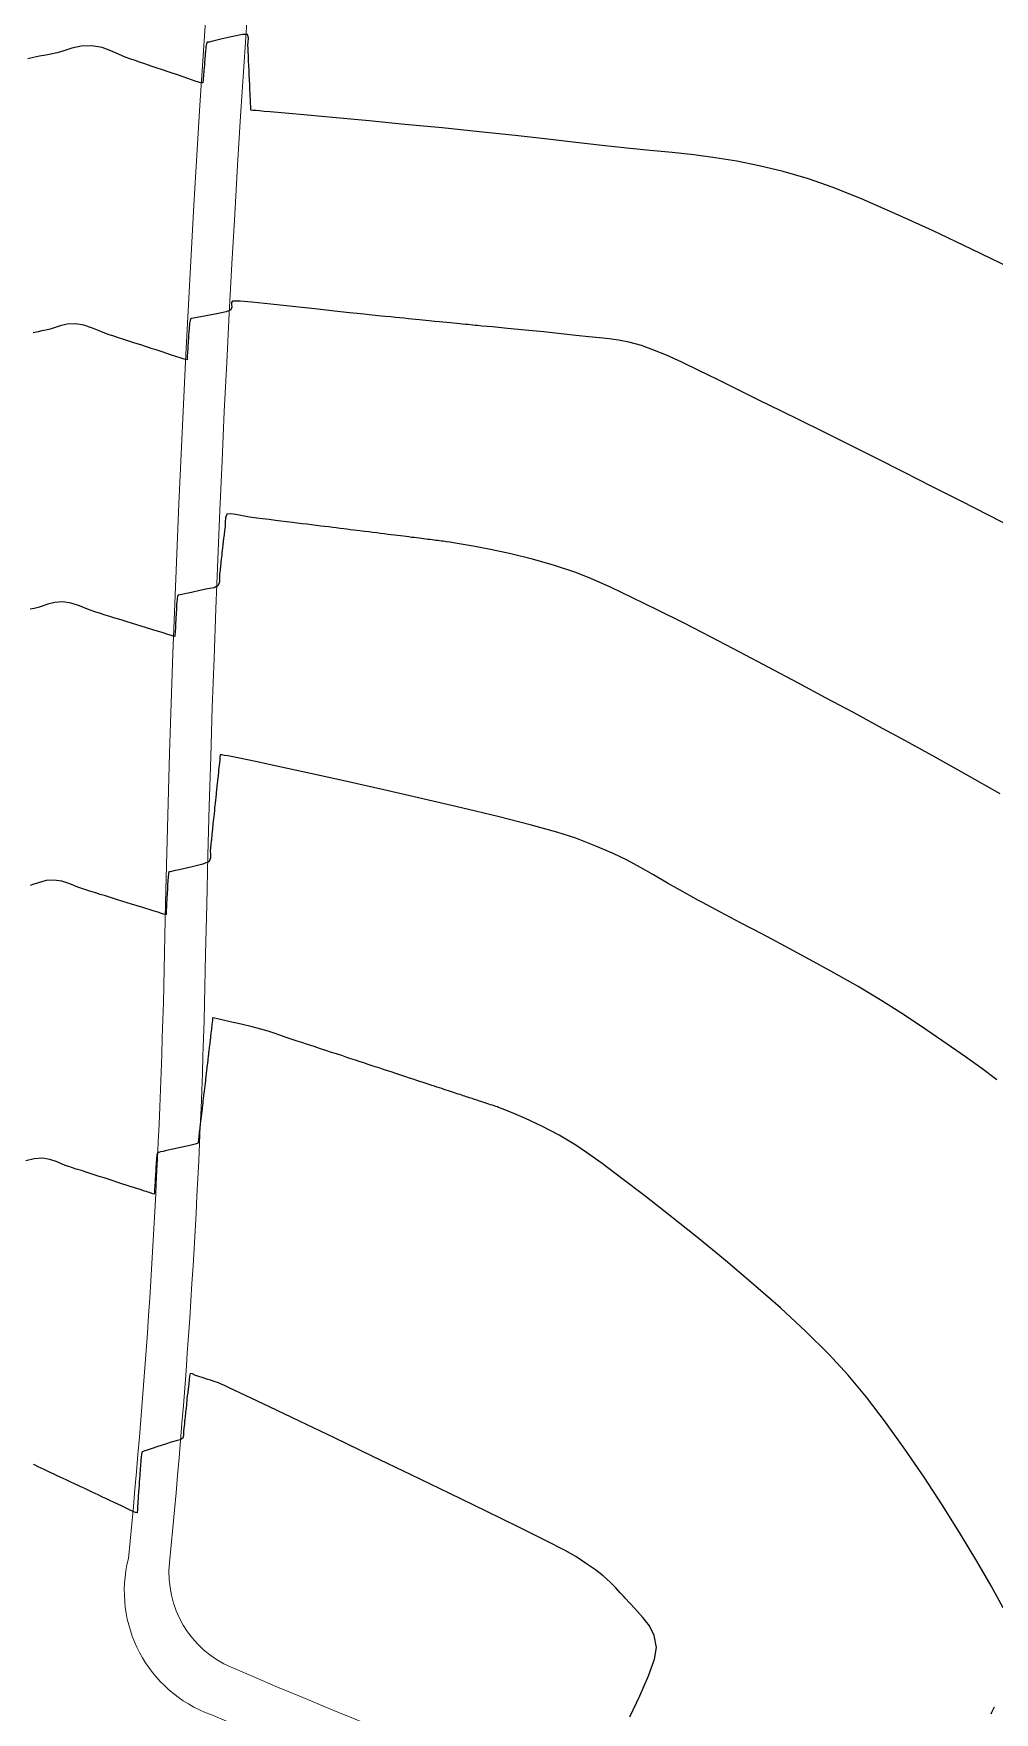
# Model space of a CAD drawing. Header units: millimetres. Extents: x 340454 to 342791, y 6993867 to 6995092.
# Drawn here: x 341967.9 to 342014.5, y 6994510.2 to 6994591.7 of the extents above; entities that cross this region are included whole.
import ezdxf

# ---------------------------------------------------------------- set-up
doc = ezdxf.new("R2010")
doc.units = ezdxf.units.MM
doc.header["$LTSCALE"] = 10
for name, color, linetype in [('T-HM-CURVA_INTERMEDIARIA', 45, 'Continuous'), ('T-HM-CURVA_MESTRA', 20, 'Continuous'), ('URB-Calçadas', 2, 'Continuous'), ('URB-Quadras', 3, 'Continuous')]:
    doc.layers.add(name, color=color, linetype=linetype)

msp = doc.modelspace()

# ---------------------------------------------------------------- linework, layer by layer
at = {"layer": 'T-HM-CURVA_INTERMEDIARIA', "color": 45, "linetype": 'Continuous', "lineweight": -3, "flags": 128}
for points, elevation in [([(342015.254, 6994580.329), (342013.337, 6994581.255), (342011.447, 6994582.147), (342009.649, 6994582.97), (342008.005, 6994583.688), (342006.578, 6994584.265), (342005.432, 6994584.666), (342004.2, 6994585.016), (342003.049, 6994585.295), (342001.958, 6994585.513), (342000.904, 6994585.684), (341999.866, 6994585.821), (341998.822, 6994585.936), (341997.75, 6994586.041), (341996.628, 6994586.15), (341995.435, 6994586.275), (341994.149, 6994586.428), (341992.794, 6994586.591), (341991.214, 6994586.766), (341989.483, 6994586.947), (341987.675, 6994587.129), (341985.863, 6994587.305), (341984.121, 6994587.47), (341982.522, 6994587.619), (341981.14, 6994587.746), (341980.049, 6994587.844), (341979.322, 6994587.91), (341979.032, 6994587.936), (341978.809, 6994587.958), (341978.649, 6994587.973), (341978.498, 6994587.979), (341978.395, 6994587.997), (341978.382, 6994588.081), (341978.386, 6994588.181), (341978.379, 6994588.324), (341978.368, 6994588.548), (341978.362, 6994588.679), (341978.359, 6994588.75), (341978.355, 6994588.821), (341978.347, 6994588.983), (341978.338, 6994589.178), (341978.333, 6994589.293), (341978.327, 6994589.408), (341978.321, 6994589.533), (341978.315, 6994589.677), (341978.307, 6994589.849), (341978.3, 6994589.986), (341978.296, 6994590.08), (341978.291, 6994590.175), (341978.282, 6994590.376), (341978.274, 6994590.554), (341978.271, 6994590.614), (341978.268, 6994590.674), (341978.263, 6994590.796), (341978.253, 6994591.004), (341978.248, 6994591.116), (341978.246, 6994591.173), (341978.265, 6994591.283), (341978.279, 6994591.5), (341978.223, 6994591.667), (341977.988, 6994591.662), (341977.523, 6994591.575), (341976.991, 6994591.454), (341976.55, 6994591.345), (341976.363, 6994591.297), (341976.266, 6994591.291), (341976.235, 6994591.206), (341976.224, 6994591.141), (341976.212, 6994591.061), (341976.201, 6994590.969), (341976.192, 6994590.88), (341976.186, 6994590.811), (341976.181, 6994590.755), (341976.173, 6994590.659), (341976.158, 6994590.468), (341976.145, 6994590.315), (341976.135, 6994590.179), (341976.125, 6994590.055), (341976.114, 6994589.919), (341976.106, 6994589.819), (341976.1, 6994589.752), (341976.095, 6994589.685), (341976.083, 6994589.498), (341976.066, 6994589.324), (341976.014, 6994589.318), (341975.956, 6994589.321), (341975.901, 6994589.338), (341975.847, 6994589.358), (341975.696, 6994589.409), (341975.337, 6994589.531), (341974.879, 6994589.686), (341974.432, 6994589.838), (341974.105, 6994589.949), (341973.795, 6994590.054), (341973.55, 6994590.137), (341973.24, 6994590.242), (341972.989, 6994590.328), (341972.78, 6994590.399), (341972.563, 6994590.473), (341972.291, 6994590.566), (341971.963, 6994590.707), (341971.597, 6994590.879), (341971.174, 6994591.033), (341970.671, 6994591.12), (341970.153, 6994591.098), (341969.699, 6994590.997), (341969.311, 6994590.873), (341968.992, 6994590.781), (341968.688, 6994590.72), (341968.446, 6994590.671), (341968.142, 6994590.609), (341967.853, 6994590.55), (341967.571, 6994590.493)], 709), ([(342014.737, 6994554.814), (342013.128, 6994555.723), (342011.579, 6994556.59), (342010.138, 6994557.387), (342008.853, 6994558.086), (342007.613, 6994558.753), (342006.293, 6994559.461), (342004.919, 6994560.196), (342003.515, 6994560.943), (342002.106, 6994561.686), (342000.715, 6994562.412), (341999.368, 6994563.105), (341998.089, 6994563.75), (341996.903, 6994564.332), (341995.835, 6994564.836), (341994.909, 6994565.248), (341994.149, 6994565.552), (341993.113, 6994565.898), (341992.044, 6994566.199), (341990.995, 6994566.455), (341990.018, 6994566.665), (341989.164, 6994566.83), (341988.487, 6994566.949), (341988.037, 6994567.022), (341987.867, 6994567.048), (341987.79, 6994567.061), (341987.712, 6994567.072), (341987.63, 6994567.082), (341987.543, 6994567.093), (341987.456, 6994567.104), (341987.366, 6994567.115), (341987.274, 6994567.127), (341987.178, 6994567.139), (341987.081, 6994567.151), (341986.98, 6994567.163), (341986.877, 6994567.176), (341986.769, 6994567.19), (341986.66, 6994567.203), (341986.546, 6994567.218), (341986.431, 6994567.232), (341986.309, 6994567.247), (341986.186, 6994567.262), (341986.056, 6994567.279), (341985.925, 6994567.295), (341985.786, 6994567.312), (341985.646, 6994567.33), (341985.497, 6994567.348), (341985.348, 6994567.367), (341985.186, 6994567.387), (341985.027, 6994567.407), (341984.853, 6994567.429), (341984.677, 6994567.451), (341984.493, 6994567.474), (341984.303, 6994567.497), (341984.104, 6994567.522), (341983.898, 6994567.548), (341983.681, 6994567.575), (341983.524, 6994567.595), (341983.39, 6994567.611), (341983.221, 6994567.632), (341983.05, 6994567.654), (341982.902, 6994567.672), (341982.718, 6994567.695), (341982.53, 6994567.719), (341982.368, 6994567.739), (341982.165, 6994567.764), (341981.958, 6994567.79), (341981.779, 6994567.812), (341981.556, 6994567.84), (341981.327, 6994567.869), (341981.128, 6994567.894), (341980.879, 6994567.925), (341980.625, 6994567.956), (341980.403, 6994567.984), (341980.125, 6994568.019), (341979.841, 6994568.054), (341979.591, 6994568.085), (341979.279, 6994568.124), (341978.958, 6994568.164), (341978.676, 6994568.2), (341978.322, 6994568.244), (341977.991, 6994568.301), (341977.667, 6994568.368), (341977.398, 6994568.407), (341977.232, 6994568.38), (341977.153, 6994568.209), (341977.142, 6994567.992), (341977.149, 6994567.879), (341977.138, 6994567.786), (341977.116, 6994567.597), (341977.091, 6994567.385), (341977.08, 6994567.295), (341977.07, 6994567.205), (341977.054, 6994567.066), (341977.033, 6994566.89), (341977.017, 6994566.751), (341977.003, 6994566.628), (341976.989, 6994566.512), (341976.976, 6994566.396), (341976.954, 6994566.21), (341976.936, 6994566.054), (341976.927, 6994565.978), (341976.918, 6994565.902), (341976.893, 6994565.684), (341976.87, 6994565.484), (341976.862, 6994565.408), (341976.873, 6994565.307), (341976.872, 6994565.103), (341976.805, 6994564.917), (341976.607, 6994564.817), (341976.289, 6994564.757), (341975.912, 6994564.685), (341975.518, 6994564.592), (341975.188, 6994564.519), (341975.036, 6994564.486), (341974.962, 6994564.469), (341974.903, 6994564.455), (341974.845, 6994564.448), (341974.829, 6994564.382), (341974.817, 6994564.306), (341974.808, 6994564.226), (341974.802, 6994564.165), (341974.797, 6994564.11), (341974.791, 6994564.03), (341974.788, 6994563.978), (341974.785, 6994563.92), (341974.776, 6994563.763), (341974.768, 6994563.607), (341974.765, 6994563.554), (341974.762, 6994563.501), (341974.756, 6994563.389), (341974.748, 6994563.235), (341974.741, 6994563.103), (341974.736, 6994563.005), (341974.732, 6994562.934), (341974.729, 6994562.864), (341974.719, 6994562.678), (341974.71, 6994562.508), (341974.707, 6994562.446), (341974.622, 6994562.471), (341974.536, 6994562.499), (341974.479, 6994562.516), (341974.426, 6994562.533), (341974.363, 6994562.552), (341974.141, 6994562.621), (341973.641, 6994562.776), (341973.073, 6994562.951), (341972.649, 6994563.083), (341972.344, 6994563.177), (341972.102, 6994563.252), (341971.797, 6994563.346), (341971.546, 6994563.424), (341971.329, 6994563.492), (341971.101, 6994563.563), (341970.818, 6994563.651), (341970.466, 6994563.781), (341970.075, 6994563.936), (341969.668, 6994564.069), (341969.267, 6994564.134), (341968.887, 6994564.106), (341968.545, 6994564.021), (341968.268, 6994563.925), (341968.081, 6994563.862), (341967.882, 6994563.816), (341967.683, 6994563.77)], 711), ([(342014.57, 6994540.941), (342013.848, 6994541.482), (342013.055, 6994542.047), (342012.16, 6994542.67), (342011.133, 6994543.383), (342010.098, 6994544.077), (342008.994, 6994544.769), (342007.843, 6994545.455), (342006.666, 6994546.127), (342005.486, 6994546.779), (342004.324, 6994547.406), (342003.202, 6994548.001), (342002.143, 6994548.558), (342001.168, 6994549.07), (342000.298, 6994549.532), (342000.298, 6994549.532), (342000.1, 6994549.639), (341999.725, 6994549.845), (341999.212, 6994550.133), (341998.601, 6994550.484), (341997.92, 6994550.88), (341997.283, 6994551.244), (341996.638, 6994551.588), (341995.935, 6994551.928), (341995.122, 6994552.279), (341994.149, 6994552.654), (341993.226, 6994552.952), (341991.939, 6994553.309), (341990.372, 6994553.71), (341988.609, 6994554.139), (341986.735, 6994554.578), (341984.832, 6994555.013), (341982.985, 6994555.427), (341981.278, 6994555.804), (341979.794, 6994556.127), (341978.617, 6994556.38), (341977.831, 6994556.548), (341977.521, 6994556.613), (341977.269, 6994556.656), (341977.11, 6994556.678), (341976.997, 6994556.703), (341976.903, 6994556.703), (341976.882, 6994556.605), (341976.878, 6994556.471), (341976.862, 6994556.313), (341976.838, 6994556.093), (341976.826, 6994555.976), (341976.817, 6994555.892), (341976.796, 6994555.693), (341976.774, 6994555.482), (341976.767, 6994555.413), (341976.76, 6994555.345), (341976.742, 6994555.174), (341976.722, 6994554.987), (341976.713, 6994554.892), (341976.703, 6994554.798), (341976.688, 6994554.656), (341976.671, 6994554.492), (341976.658, 6994554.372), (341976.646, 6994554.252), (341976.633, 6994554.128), (341976.62, 6994553.997), (341976.603, 6994553.84), (341976.59, 6994553.706), (341976.579, 6994553.604), (341976.569, 6994553.502), (341976.55, 6994553.322), (341976.534, 6994553.16), (341976.526, 6994553.084), (341976.518, 6994553.007), (341976.497, 6994552.805), (341976.478, 6994552.615), (341976.473, 6994552.564), (341976.467, 6994552.512), (341976.455, 6994552.392), (341976.434, 6994552.183), (341976.423, 6994552.07), (341976.417, 6994552.017), (341976.43, 6994551.919), (341976.432, 6994551.713), (341976.368, 6994551.526), (341976.055, 6994551.398), (341975.478, 6994551.25), (341974.916, 6994551.126), (341974.646, 6994551.07), (341974.544, 6994551.045), (341974.471, 6994551.027), (341974.419, 6994551.026), (341974.396, 6994550.941), (341974.387, 6994550.879), (341974.379, 6994550.806), (341974.372, 6994550.725), (341974.367, 6994550.663), (341974.363, 6994550.608), (341974.359, 6994550.546), (341974.353, 6994550.448), (341974.348, 6994550.345), (341974.339, 6994550.154), (341974.332, 6994550.02), (341974.326, 6994549.916), (341974.321, 6994549.811), (341974.315, 6994549.686), (341974.306, 6994549.519), (341974.298, 6994549.351), (341974.288, 6994549.157), (341974.283, 6994549.055), (341974.282, 6994548.995), (341974.277, 6994548.943), (341974.149, 6994548.98), (341974.007, 6994549.027), (341973.939, 6994549.048), (341973.871, 6994549.069), (341973.648, 6994549.139), (341973.154, 6994549.292), (341972.595, 6994549.466), (341972.177, 6994549.596), (341971.875, 6994549.689), (341971.636, 6994549.764), (341971.335, 6994549.857), (341971.085, 6994549.935), (341970.865, 6994550.003), (341970.633, 6994550.074), (341970.345, 6994550.163), (341969.995, 6994550.291), (341969.615, 6994550.441), (341969.222, 6994550.569), (341968.834, 6994550.63), (341968.464, 6994550.601), (341968.132, 6994550.518), (341967.863, 6994550.423), (341967.681, 6994550.362)], 712), ([(342014.88, 6994515.311), (342014.295, 6994516.374), (342013.597, 6994517.579), (342012.808, 6994518.886), (342011.948, 6994520.255), (342011.041, 6994521.644), (342010.107, 6994523.014), (342009.168, 6994524.323), (342008.247, 6994525.531), (342007.364, 6994526.597), (342006.414, 6994527.624), (342005.302, 6994528.72), (342004.07, 6994529.86), (342002.757, 6994531.017), (342001.403, 6994532.166), (342000.049, 6994533.281), (341998.733, 6994534.334), (341997.497, 6994535.3), (341996.381, 6994536.152), (341995.424, 6994536.866), (341994.667, 6994537.413), (341994.149, 6994537.768), (341993.338, 6994538.251), (341992.496, 6994538.686), (341991.702, 6994539.055), (341991.036, 6994539.342), (341990.576, 6994539.527), (341990.404, 6994539.593), (341990.346, 6994539.617), (341990.271, 6994539.642), (341990.182, 6994539.671), (341990.102, 6994539.697), (341990.019, 6994539.725), (341989.931, 6994539.753), (341989.84, 6994539.784), (341989.792, 6994539.799), (341989.743, 6994539.815), (341989.693, 6994539.832), (341989.642, 6994539.849), (341989.59, 6994539.866), (341989.536, 6994539.884), (341989.481, 6994539.902), (341989.425, 6994539.921), (341989.366, 6994539.94), (341989.307, 6994539.959), (341989.245, 6994539.98), (341989.182, 6994540), (341989.118, 6994540.022), (341989.051, 6994540.044), (341988.982, 6994540.066), (341988.912, 6994540.09), (341988.839, 6994540.113), (341988.764, 6994540.138), (341988.691, 6994540.162), (341988.617, 6994540.187), (341988.534, 6994540.214), (341988.441, 6994540.245), (341988.352, 6994540.274), (341988.263, 6994540.303), (341988.17, 6994540.334), (341988.073, 6994540.366), (341987.974, 6994540.399), (341987.869, 6994540.433), (341987.763, 6994540.468), (341987.65, 6994540.505), (341987.537, 6994540.543), (341987.415, 6994540.583), (341987.293, 6994540.623), (341987.161, 6994540.666), (341987.03, 6994540.71), (341986.887, 6994540.757), (341986.744, 6994540.804), (341986.588, 6994540.855), (341986.433, 6994540.907), (341986.263, 6994540.962), (341986.09, 6994541.019), (341985.907, 6994541.08), (341985.717, 6994541.142), (341985.516, 6994541.209), (341985.369, 6994541.257), (341985.243, 6994541.299), (341985.084, 6994541.351), (341984.922, 6994541.404), (341984.782, 6994541.451), (341984.606, 6994541.509), (341984.425, 6994541.568), (341984.268, 6994541.62), (341984.071, 6994541.685), (341983.87, 6994541.751), (341983.693, 6994541.809), (341983.472, 6994541.882), (341983.245, 6994541.957), (341983.044, 6994542.023), (341982.794, 6994542.106), (341982.536, 6994542.191), (341982.307, 6994542.266), (341982.021, 6994542.36), (341981.726, 6994542.458), (341981.462, 6994542.545), (341981.132, 6994542.653), (341980.869, 6994542.74), (341980.64, 6994542.816), (341980.398, 6994542.895), (341980.099, 6994542.994), (341979.791, 6994543.098), (341979.519, 6994543.192), (341979.23, 6994543.288), (341978.869, 6994543.395), (341978.447, 6994543.504), (341977.918, 6994543.631), (341977.39, 6994543.753), (341976.974, 6994543.848), (341976.779, 6994543.892), (341976.629, 6994543.929), (341976.537, 6994543.95), (341976.532, 6994543.899), (341976.521, 6994543.81), (341976.499, 6994543.611), (341976.474, 6994543.398), (341976.452, 6994543.205), (341976.433, 6994543.044), (341976.425, 6994542.972), (341976.416, 6994542.897), (341976.394, 6994542.702), (341976.371, 6994542.502), (341976.365, 6994542.449), (341976.358, 6994542.396), (341976.338, 6994542.219), (341976.317, 6994542.034), (341976.308, 6994541.964), (341976.3, 6994541.895), (341976.282, 6994541.736), (341976.262, 6994541.567), (341976.252, 6994541.48), (341976.242, 6994541.393), (341976.226, 6994541.254), (341976.208, 6994541.101), (341976.196, 6994540.997), (341976.184, 6994540.892), (341976.17, 6994540.773), (341976.154, 6994540.636), (341976.138, 6994540.508), (341976.125, 6994540.391), (341976.112, 6994540.282), (341976.099, 6994540.173), (341976.082, 6994540.024), (341976.066, 6994539.89), (341976.055, 6994539.801), (341976.045, 6994539.711), (341976.025, 6994539.544), (341976.007, 6994539.389), (341975.999, 6994539.32), (341975.991, 6994539.251), (341975.968, 6994539.065), (341975.948, 6994538.888), (341975.936, 6994538.793), (341975.912, 6994538.587), (341975.888, 6994538.388), (341975.882, 6994538.337), (341975.868, 6994538.219), (341975.842, 6994538.004), (341975.828, 6994537.887), (341975.822, 6994537.837), (341975.684, 6994537.805), (341975.358, 6994537.732), (341974.974, 6994537.647), (341974.607, 6994537.565), (341974.302, 6994537.497), (341974.139, 6994537.461), (341974.007, 6994537.431), (341973.921, 6994537.412), (341973.864, 6994537.406), (341973.846, 6994537.34), (341973.837, 6994537.287), (341973.828, 6994537.221), (341973.82, 6994537.149), (341973.814, 6994537.087), (341973.81, 6994537.04), (341973.806, 6994536.986), (341973.802, 6994536.93), (341973.798, 6994536.872), (341973.786, 6994536.686), (341973.773, 6994536.472), (341973.767, 6994536.37), (341973.761, 6994536.269), (341973.753, 6994536.144), (341973.742, 6994535.971), (341973.732, 6994535.804), (341973.72, 6994535.615), (341973.714, 6994535.513), (341973.714, 6994535.443), (341973.706, 6994535.384), (341973.589, 6994535.418), (341973.474, 6994535.459), (341973.396, 6994535.484), (341973.328, 6994535.506), (341973.239, 6994535.535), (341973.016, 6994535.607), (341972.53, 6994535.764), (341971.983, 6994535.94), (341971.572, 6994536.073), (341971.275, 6994536.169), (341971.04, 6994536.244), (341970.744, 6994536.34), (341970.456, 6994536.432), (341970.169, 6994536.525), (341969.92, 6994536.604), (341969.747, 6994536.66), (341969.563, 6994536.719), (341969.378, 6994536.779), (341969.207, 6994536.853), (341968.953, 6994536.966), (341968.638, 6994537.073), (341968.282, 6994537.13), (341967.887, 6994537.098), (341967.473, 6994537.001)], 713), ([(341996.77, 6994510.018), (341997.262, 6994511.038), (341997.682, 6994512.002), (341997.968, 6994512.815), (341998.056, 6994513.383), (341997.946, 6994513.966), (341997.723, 6994514.432), (341997.404, 6994514.846), (341997.004, 6994515.272), (341996.541, 6994515.775), (341996.541, 6994515.775), (341996.461, 6994515.866), (341996.307, 6994516.038), (341996.09, 6994516.272), (341995.815, 6994516.548), (341995.472, 6994516.854), (341995.101, 6994517.146), (341994.671, 6994517.45), (341994.149, 6994517.797), (341993.636, 6994518.084), (341992.686, 6994518.573), (341991.381, 6994519.224), (341989.805, 6994519.998), (341988.04, 6994520.858), (341986.169, 6994521.763), (341984.276, 6994522.674), (341982.443, 6994523.554), (341980.754, 6994524.363), (341979.29, 6994525.062), (341978.135, 6994525.613), (341977.372, 6994525.976), (341977.084, 6994526.112), (341976.952, 6994526.17), (341976.818, 6994526.222), (341976.611, 6994526.292), (341976.478, 6994526.334), (341976.43, 6994526.35), (341976.31, 6994526.389), (341976.073, 6994526.467), (341975.869, 6994526.535), (341975.709, 6994526.587), (341975.56, 6994526.657), (341975.443, 6994526.675), (341975.409, 6994526.556), (341975.404, 6994526.372), (341975.383, 6994526.211), (341975.361, 6994526.037), (341975.349, 6994525.945), (341975.341, 6994525.879), (341975.333, 6994525.823), (341975.325, 6994525.755), (341975.317, 6994525.685), (341975.308, 6994525.593), (341975.292, 6994525.447), (341975.279, 6994525.323), (341975.272, 6994525.254), (341975.261, 6994525.148), (341975.246, 6994525.012), (341975.234, 6994524.901), (341975.226, 6994524.822), (341975.219, 6994524.753), (341975.202, 6994524.597), (341975.185, 6994524.434), (341975.179, 6994524.377), (341975.173, 6994524.321), (341975.163, 6994524.227), (341975.143, 6994524.044), (341975.125, 6994523.867), (341975.13, 6994523.686), (341975.09, 6994523.541), (341974.965, 6994523.469), (341974.765, 6994523.416), (341974.524, 6994523.35), (341974.247, 6994523.257), (341973.881, 6994523.133), (341973.555, 6994523.024), (341973.401, 6994522.972), (341973.315, 6994522.943), (341973.247, 6994522.92), (341973.17, 6994522.894), (341973.112, 6994522.884), (341973.098, 6994522.825), (341973.088, 6994522.768), (341973.081, 6994522.713), (341973.075, 6994522.658), (341973.067, 6994522.59), (341973.059, 6994522.51), (341973.051, 6994522.428), (341973.046, 6994522.363), (341973.04, 6994522.298), (341973.035, 6994522.232), (341973.031, 6994522.175), (341973.025, 6994522.094), (341973.02, 6994522.026), (341973.016, 6994521.958), (341973.01, 6994521.878), (341973.003, 6994521.769), (341972.989, 6994521.565), (341972.979, 6994521.426), (341972.972, 6994521.328), (341972.966, 6994521.23), (341972.957, 6994521.105), (341972.945, 6994520.925), (341972.93, 6994520.719), (341972.921, 6994520.581), (341972.915, 6994520.493), (341972.91, 6994520.424), (341972.904, 6994520.346), (341972.898, 6994520.259), (341972.888, 6994520.089), (341972.875, 6994519.923), (341972.8, 6994519.927), (341972.57, 6994520.036), (341972.146, 6994520.236), (341971.912, 6994520.347), (341971.866, 6994520.369), (341971.82, 6994520.39), (341971.73, 6994520.433), (341971.59, 6994520.499), (341971.493, 6994520.545), (341971.361, 6994520.607), (341971.201, 6994520.682), (341970.98, 6994520.787), (341970.688, 6994520.925), (341970.363, 6994521.078), (341970.073, 6994521.214), (341969.838, 6994521.325), (341969.625, 6994521.425), (341969.437, 6994521.514), (341969.285, 6994521.586), (341969.145, 6994521.652), (341968.968, 6994521.735), (341968.824, 6994521.803), (341968.694, 6994521.864), (341968.564, 6994521.925), (341968.357, 6994522.022), (341968.073, 6994522.155), (341967.926, 6994522.224), (341967.85, 6994522.261)], 714), ([(342014.302, 6994510.167), (342014.333, 6994510.237), (342014.364, 6994510.305), (342014.394, 6994510.372), (342014.423, 6994510.437), (342014.452, 6994510.501)], 713)]:
    msp.add_lwpolyline(points, dxfattribs=dict(at, elevation=elevation))
at = {"layer": 'T-HM-CURVA_MESTRA', "color": 20, "linetype": 'Continuous', "lineweight": -3, "elevation": 710, "flags": 128}
msp.add_lwpolyline([(342015.386, 6994567.704), (342014.157, 6994568.339), (342012.833, 6994569.017), (342011.453, 6994569.72), (342010.055, 6994570.428), (342008.677, 6994571.122), (342007.357, 6994571.784), (342006.134, 6994572.394), (342005.045, 6994572.933), (342004.129, 6994573.383), (342003.032, 6994573.922), (342001.994, 6994574.438), (342001.019, 6994574.923), (342000.115, 6994575.367), (341999.288, 6994575.762), (341998.544, 6994576.099), (341997.89, 6994576.37), (341997.332, 6994576.565), (341996.724, 6994576.733), (341996.22, 6994576.838), (341995.764, 6994576.901), (341995.303, 6994576.945), (341994.783, 6994576.991), (341994.149, 6994577.062), (341993.442, 6994577.145), (341992.595, 6994577.235), (341991.698, 6994577.323), (341990.839, 6994577.405), (341990.107, 6994577.472), (341989.591, 6994577.519), (341989.381, 6994577.538), (341989.271, 6994577.549), (341989.161, 6994577.56), (341989.046, 6994577.571), (341988.922, 6994577.584), (341988.796, 6994577.596), (341988.66, 6994577.61), (341988.523, 6994577.623), (341988.372, 6994577.638), (341988.223, 6994577.653), (341988.056, 6994577.67), (341987.888, 6994577.687), (341987.705, 6994577.705), (341987.516, 6994577.724), (341987.314, 6994577.744), (341987.167, 6994577.759), (341987.037, 6994577.772), (341986.876, 6994577.788), (341986.71, 6994577.804), (341986.564, 6994577.819), (341986.381, 6994577.837), (341986.193, 6994577.856), (341986.027, 6994577.872), (341985.819, 6994577.893), (341985.604, 6994577.915), (341985.412, 6994577.934), (341985.173, 6994577.958), (341984.925, 6994577.982), (341984.702, 6994578.004), (341984.424, 6994578.032), (341984.135, 6994578.061), (341983.872, 6994578.087), (341983.544, 6994578.12), (341983.177, 6994578.161), (341982.45, 6994578.243), (341981.487, 6994578.351), (341980.414, 6994578.468), (341979.354, 6994578.58), (341978.431, 6994578.671), (341977.875, 6994578.717), (341977.606, 6994578.731), (341977.512, 6994578.729), (341977.494, 6994578.724), (341977.475, 6994578.705), (341977.454, 6994578.658), (341977.453, 6994578.57), (341977.466, 6994578.44), (341977.424, 6994578.297), (341977.194, 6994578.211), (341976.741, 6994578.107), (341976.221, 6994578.005), (341975.791, 6994577.927), (341975.609, 6994577.896), (341975.518, 6994577.876), (341975.46, 6994577.87), (341975.44, 6994577.793), (341975.429, 6994577.729), (341975.419, 6994577.649), (341975.409, 6994577.556), (341975.401, 6994577.464), (341975.397, 6994577.409), (341975.393, 6994577.354), (341975.386, 6994577.252), (341975.372, 6994577.055), (341975.363, 6994576.913), (341975.356, 6994576.804), (341975.349, 6994576.695), (341975.34, 6994576.57), (341975.33, 6994576.417), (341975.319, 6994576.25), (341975.306, 6994576.049), (341975.299, 6994575.946), (341975.294, 6994575.87), (341975.233, 6994575.888), (341975.155, 6994575.915), (341974.962, 6994575.977), (341974.547, 6994576.111), (341974.095, 6994576.258), (341973.791, 6994576.356), (341973.61, 6994576.415), (341973.467, 6994576.462), (341973.286, 6994576.521), (341973.048, 6994576.598), (341972.769, 6994576.688), (341972.428, 6994576.799), (341972.176, 6994576.881), (341971.963, 6994576.951), (341971.741, 6994577.023), (341971.463, 6994577.114), (341971.11, 6994577.25), (341970.71, 6994577.415), (341970.29, 6994577.559), (341969.877, 6994577.632), (341969.487, 6994577.608), (341969.135, 6994577.526), (341968.849, 6994577.431), (341968.657, 6994577.369), (341968.451, 6994577.325), (341968.246, 6994577.28), (341968.069, 6994577.242), (341967.829, 6994577.19)], dxfattribs=at)
at = {"layer": 'URB-Calçadas', "lineweight": 0}
msp.add_lwpolyline([(341855.722, 6994793.533, 0.040243), (341827.214, 6994612.041, 0.374062), (341831.04, 6994604.709, -0.06762), (341882.483, 6994571.801, 0.623397), (341889.068, 6994574.67, -0.020769), (341896.826, 6994663.947, -2.171006), (341908.618, 6994669.224, 0.02498), (341899.609, 6994562.94, 0.240837), (341904.437, 6994552.633, 0.042745), (341951.796, 6994521.968, 0.583941), (341962.301, 6994528.078, 0.011372), (341963.148, 6994544.94, -0.040951), (341979.664, 6994708.317, -2.033074), (341989.108, 6994698.718, 0.039016), (341974.145, 6994544.683, -0.017692), (341972.451, 6994517.698, 0.385816), (341976.453, 6994510.124, 0.039668), (342026.046, 6994493.296, 0.497561), (342034.832, 6994499.697, 0.024473), (342038.129, 6994543.226, -0.044523), (342055.858, 6994707.42)], format="xyb", dxfattribs=at)
at = {"layer": 'URB-Quadras', "color": 252, "lineweight": 0}
for points in [[(341977.689, 6994708.638, 0.040938), (341961.149, 6994544.986, -0.011366), (341960.307, 6994528.224, -0.542112), (341952.97, 6994524.174, -0.043231), (341905.467, 6994554.999, -0.240415), (341901.62, 6994563.236, -0.024861), (341910.581, 6994668.813, 1.963873)], [(342053.545, 6994706.037, 0.044035), (342036.13, 6994543.269, -0.024467), (342032.848, 6994499.945, -0.450805), (342026.66, 6994495.719, -0.039668), (341977.441, 6994512.42, -0.326527), (341974.442, 6994517.502, 0.017698), (341976.145, 6994544.639, -0.038672), (341990.841, 6994697.025, 1.854706)]]:
    msp.add_lwpolyline(points, format="xyb", dxfattribs=at)

doc.saveas('drawing.dxf')
